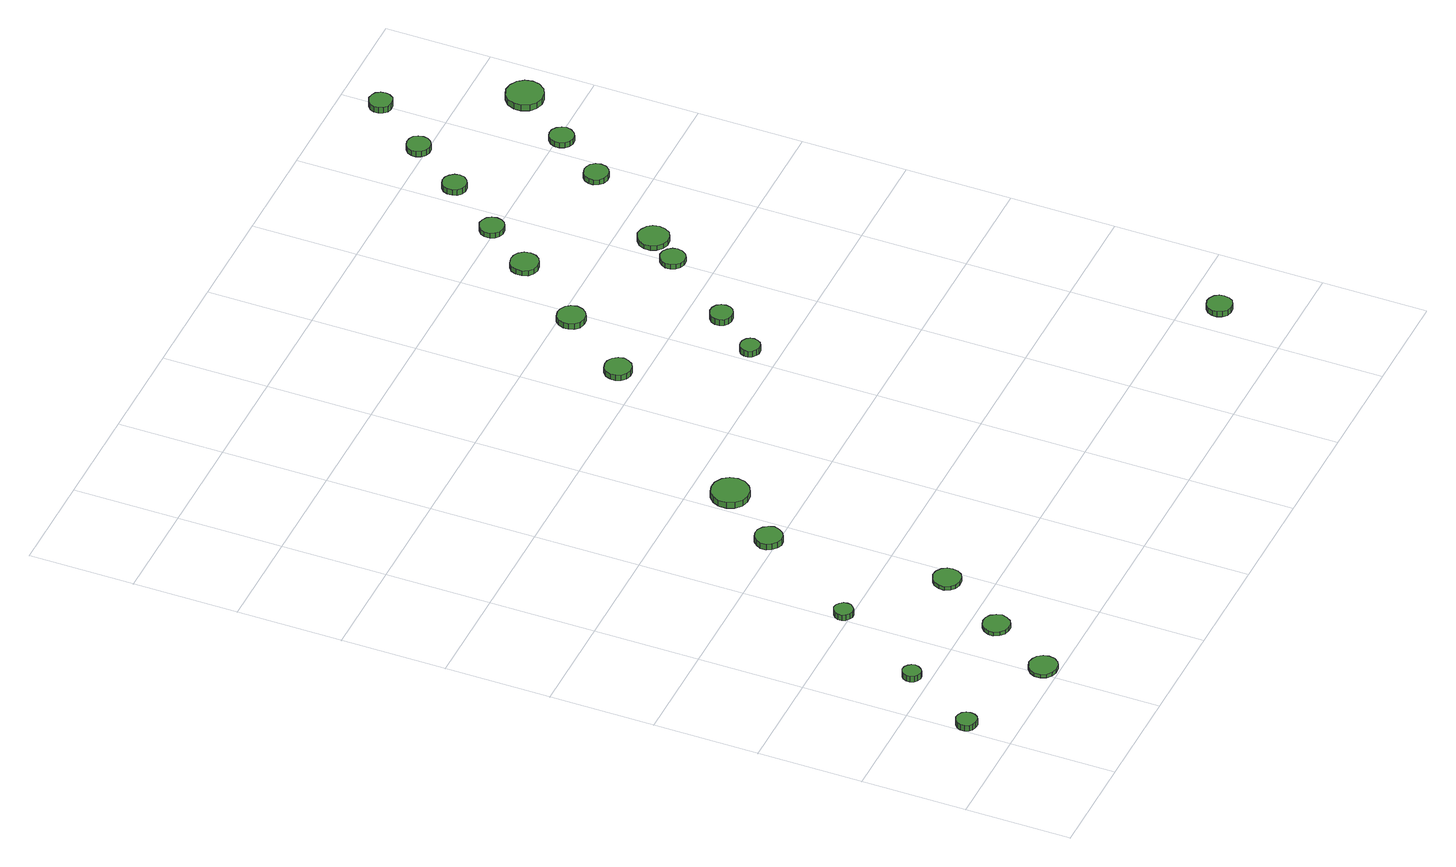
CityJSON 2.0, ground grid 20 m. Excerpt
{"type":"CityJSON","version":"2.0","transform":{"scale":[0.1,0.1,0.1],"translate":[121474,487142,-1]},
"CityObjects":{
"tree1":{"type":"SolitaryVegetationObject","attributes":{"function":"something"},"geometry":[{"type":"MultiSurface","lod":"1","boundaries":[[[0,1,2,3,4,5,6,7,8,9,10,11,12,13,14]],[[15,16,17,18,19,20,21,22,23,24,25,26,27,28,29]],[[0,29,28,1]],[[1,28,27,2]],[[2,27,26,3]],[[3,26,25,4]],[[4,25,24,5]],[[5,24,23,6]],[[6,23,22,7]],[[7,22,21,8]],[[8,21,20,9]],[[9,20,19,10]],[[10,19,18,11]],[[11,18,17,12]],[[12,17,16,13]],[[13,16,15,14]],[[14,15,29,0]]]}]},
"tree2":{"type":"SolitaryVegetationObject","attributes":{"function":"something"},"geometry":[{"type":"MultiSurface","lod":"1","boundaries":[[[30,31,32,33,34,35,36,37,38,39,40,41,42,43,44]],[[45,46,47,48,49,50,51,52,53,54,55,56,57,58,59]],[[30,59,58,31]],[[31,58,57,32]],[[32,57,56,33]],[[33,56,55,34]],[[34,55,54,35]],[[35,54,53,36]],[[36,53,52,37]],[[37,52,51,38]],[[38,51,50,39]],[[39,50,49,40]],[[40,49,48,41]],[[41,48,47,42]],[[42,47,46,43]],[[43,46,45,44]],[[44,45,59,30]]]}]},
"tree3":{"type":"SolitaryVegetationObject","attributes":{"function":"something"},"geometry":[{"type":"MultiSurface","lod":"1","boundaries":[[[60,61,62,63,64,65,66,67,68,69,70,71,72,73,74]],[[75,76,77,78,79,80,81,82,83,84,85,86,87,88,89]],[[60,89,88,61]],[[61,88,87,62]],[[62,87,86,63]],[[63,86,85,64]],[[64,85,84,65]],[[65,84,83,66]],[[66,83,82,67]],[[67,82,81,68]],[[68,81,80,69]],[[69,80,79,70]],[[70,79,78,71]],[[71,78,77,72]],[[72,77,76,73]],[[73,76,75,74]],[[74,75,89,60]]]}]},
"tree4":{"type":"SolitaryVegetationObject","attributes":{"function":"something"},"geometry":[{"type":"MultiSurface","lod":"1","boundaries":[[[90,91,92,93,94,95,96,97,98,99,100,101,102,103,104]],[[105,106,107,108,109,110,111,112,113,114,115,116,117,118,119]],[[90,119,118,91]],[[91,118,117,92]],[[92,117,116,93]],[[93,116,115,94]],[[94,115,114,95]],[[95,114,113,96]],[[96,113,112,97]],[[97,112,111,98]],[[98,111,110,99]],[[99,110,109,100]],[[100,109,108,101]],[[101,108,107,102]],[[102,107,106,103]],[[103,106,105,104]],[[104,105,119,90]]]}]},
"tree5":{"type":"SolitaryVegetationObject","attributes":{"function":"something"},"geometry":[{"type":"MultiSurface","lod":"1","boundaries":[[[120,121,122,123,124,125,126,127,128,129,130,131,132,133,134]],[[135,136,137,138,139,140,141,142,143,144,145,146,147,148,149]],[[120,149,148,121]],[[121,148,147,122]],[[122,147,146,123]],[[123,146,145,124]],[[124,145,144,125]],[[125,144,143,126]],[[126,143,142,127]],[[127,142,141,128]],[[128,141,140,129]],[[129,140,139,130]],[[130,139,138,131]],[[131,138,137,132]],[[132,137,136,133]],[[133,136,135,134]],[[134,135,149,120]]]}]},
"tree6":{"type":"SolitaryVegetationObject","attributes":{"function":"something"},"geometry":[{"type":"MultiSurface","lod":"1","boundaries":[[[150,151,152,153,154,155,156,157,158,159,160,161,162,163,164]],[[165,166,167,168,169,170,171,172,173,174,175,176,177,178,179]],[[150,179,178,151]],[[151,178,177,152]],[[152,177,176,153]],[[153,176,175,154]],[[154,175,174,155]],[[155,174,173,156]],[[156,173,172,157]],[[157,172,171,158]],[[158,171,170,159]],[[159,170,169,160]],[[160,169,168,161]],[[161,168,167,162]],[[162,167,166,163]],[[163,166,165,164]],[[164,165,179,150]]]}]},
"tree7":{"type":"SolitaryVegetationObject","attributes":{"function":"something"},"geometry":[{"type":"MultiSurface","lod":"1","boundaries":[[[180,181,182,183,184,185,186,187,188,189,190,191,192,193,194]],[[195,196,197,198,199,200,201,202,203,204,205,206,207,208,209]],[[180,209,208,181]],[[181,208,207,182]],[[182,207,206,183]],[[183,206,205,184]],[[184,205,204,185]],[[185,204,203,186]],[[186,203,202,187]],[[187,202,201,188]],[[188,201,200,189]],[[189,200,199,190]],[[190,199,198,191]],[[191,198,197,192]],[[192,197,196,193]],[[193,196,195,194]],[[194,195,209,180]]]}]},
"tree8":{"type":"SolitaryVegetationObject","attributes":{"function":"something"},"geometry":[{"type":"MultiSurface","lod":"1","boundaries":[[[210,211,212,213,214,215,216,217,218,219,220,221,222,223,224]],[[225,226,227,228,229,230,231,232,233,234,235,236,237,238,239]],[[210,239,238,211]],[[211,238,237,212]],[[212,237,236,213]],[[213,236,235,214]],[[214,235,234,215]],[[215,234,233,216]],[[216,233,232,217]],[[217,232,231,218]],[[218,231,230,219]],[[219,230,229,220]],[[220,229,228,221]],[[221,228,227,222]],[[222,227,226,223]],[[223,226,225,224]],[[224,225,239,210]]]}]},
"tree9":{"type":"SolitaryVegetationObject","attributes":{"function":"something"},"geometry":[{"type":"MultiSurface","lod":"1","boundaries":[[[240,241,242,243,244,245,246,247,248,249,250,251,252,253,254]],[[255,256,257,258,259,260,261,262,263,264,265,266,267,268,269]],[[240,269,268,241]],[[241,268,267,242]],[[242,267,266,243]],[[243,266,265,244]],[[244,265,264,245]],[[245,264,263,246]],[[246,263,262,247]],[[247,262,261,248]],[[248,261,260,249]],[[249,260,259,250]],[[250,259,258,251]],[[251,258,257,252]],[[252,257,256,253]],[[253,256,255,254]],[[254,255,269,240]]]}]},
"tree10":{"type":"SolitaryVegetationObject","attributes":{"function":"something"},"geometry":[{"type":"MultiSurface","lod":"1","boundaries":[[[270,271,272,273,274,275,276,277,278,279,280,281,282,283,284]],[[285,286,287,288,289,290,291,292,293,294,295,296,297,298,299]],[[270,299,298,271]],[[271,298,297,272]],[[272,297,296,273]],[[273,296,295,274]],[[274,295,294,275]],[[275,294,293,276]],[[276,293,292,277]],[[277,292,291,278]],[[278,291,290,279]],[[279,290,289,280]],[[280,289,288,281]],[[281,288,287,282]],[[282,287,286,283]],[[283,286,285,284]],[[284,285,299,270]]]}]},
"tree11":{"type":"SolitaryVegetationObject","attributes":{"function":"something"},"geometry":[{"type":"MultiSurface","lod":"1","boundaries":[[[300,301,302,303,304,305,306,307,308,309,310,311,312,313,314]],[[315,316,317,318,319,320,321,322,323,324,325,326,327,328,329]],[[300,329,328,301]],[[301,328,327,302]],[[302,327,326,303]],[[303,326,325,304]],[[304,325,324,305]],[[305,324,323,306]],[[306,323,322,307]],[[307,322,321,308]],[[308,321,320,309]],[[309,320,319,310]],[[310,319,318,311]],[[311,318,317,312]],[[312,317,316,313]],[[313,316,315,314]],[[314,315,329,300]]]}]},
"tree12":{"type":"SolitaryVegetationObject","attributes":{"function":"something"},"geometry":[{"type":"MultiSurface","lod":"1","boundaries":[[[330,331,332,333,334,335,336,337,338,339,340,341,342,343,344]],[[345,346,347,348,349,350,351,352,353,354,355,356,357,358,359]],[[330,359,358,331]],[[331,358,357,332]],[[332,357,356,333]],[[333,356,355,334]],[[334,355,354,335]],[[335,354,353,336]],[[336,353,352,337]],[[337,352,351,338]],[[338,351,350,339]],[[339,350,349,340]],[[340,349,348,341]],[[341,348,347,342]],[[342,347,346,343]],[[343,346,345,344]],[[344,345,359,330]]]}]},
"tree13":{"type":"SolitaryVegetationObject","attributes":{"function":"something"},"geometry":[{"type":"MultiSurface","lod":"1","boundaries":[[[360,361,362,363,364,365,366,367,368,369,370,371,372,373,374]],[[375,376,377,378,379,380,381,382,383,384,385,386,387,388,389]],[[360,389,388,361]],[[361,388,387,362]],[[362,387,386,363]],[[363,386,385,364]],[[364,385,384,365]],[[365,384,383,366]],[[366,383,382,367]],[[367,382,381,368]],[[368,381,380,369]],[[369,380,379,370]],[[370,379,378,371]],[[371,378,377,372]],[[372,377,376,373]],[[373,376,375,374]],[[374,375,389,360]]]}]},
"tree14":{"type":"SolitaryVegetationObject","attributes":{"function":"something"},"geometry":[{"type":"MultiSurface","lod":"1","boundaries":[[[390,391,392,393,394,395,396,397,398,399,400,401,402,403,404]],[[405,406,407,408,409,410,411,412,413,414,415,416,417,418,419]],[[390,419,418,391]],[[391,418,417,392]],[[392,417,416,393]],[[393,416,415,394]],[[394,415,414,395]],[[395,414,413,396]],[[396,413,412,397]],[[397,412,411,398]],[[398,411,410,399]],[[399,410,409,400]],[[400,409,408,401]],[[401,408,407,402]],[[402,407,406,403]],[[403,406,405,404]],[[404,405,419,390]]]}]},
"tree15":{"type":"SolitaryVegetationObject","attributes":{"function":"something"},"geometry":[{"type":"MultiSurface","lod":"1","boundaries":[[[420,421,422,423,424,425,426,427,428,429,430,431,432,433,434]],[[435,436,437,438,439,440,441,442,443,444,445,446,447,448,449]],[[420,449,448,421]],[[421,448,447,422]],[[422,447,446,423]],[[423,446,445,424]],[[424,445,444,425]],[[425,444,443,426]],[[426,443,442,427]],[[427,442,441,428]],[[428,441,440,429]],[[429,440,439,430]],[[430,439,438,431]],[[431,438,437,432]],[[432,437,436,433]],[[433,436,435,434]],[[434,435,449,420]]]}]},
"tree16":{"type":"SolitaryVegetationObject","attributes":{"function":"something"},"geometry":[{"type":"MultiSurface","lod":"1","boundaries":[[[450,451,452,453,454,455,456,457,458,459,460,461,462,463,464]],[[465,466,467,468,469,470,471,472,473,474,475,476,477,478,479]],[[450,479,478,451]],[[451,478,477,452]],[[452,477,476,453]],[[453,476,475,454]],[[454,475,474,455]],[[455,474,473,456]],[[456,473,472,457]],[[457,472,471,458]],[[458,471,470,459]],[[459,470,469,460]],[[460,469,468,461]],[[461,468,467,462]],[[462,467,466,463]],[[463,466,465,464]],[[464,465,479,450]]]}]},
"tree17":{"type":"SolitaryVegetationObject","attributes":{"function":"something"},"geometry":[{"type":"MultiSurface","lod":"1","boundaries":[[[480,481,482,483,484,485,486,487,488,489,490,491,492,493,494]],[[495,496,497,498,499,500,501,502,503,504,505,506,507,508,509]],[[480,509,508,481]],[[481,508,507,482]],[[482,507,506,483]],[[483,506,505,484]],[[484,505,504,485]],[[485,504,503,486]],[[486,503,502,487]],[[487,502,501,488]],[[488,501,500,489]],[[489,500,499,490]],[[490,499,498,491]],[[491,498,497,492]],[[492,497,496,493]],[[493,496,495,494]],[[494,495,509,480]]]}]},
"tree18":{"type":"SolitaryVegetationObject","attributes":{"function":"something"},"geometry":[{"type":"MultiSurface","lod":"1","boundaries":[[[510,511,512,513,514,515,516,517,518,519,520,521,522,523,524]],[[525,526,527,528,529,530,531,532,533,534,535,536,537,538,539]],[[510,539,538,511]],[[511,538,537,512]],[[512,537,536,513]],[[513,536,535,514]],[[514,535,534,515]],[[515,534,533,516]],[[516,533,532,517]],[[517,532,531,518]],[[518,531,530,519]],[[519,530,529,520]],[[520,529,528,521]],[[521,528,527,522]],[[522,527,526,523]],[[523,526,525,524]],[[524,525,539,510]]]}]},
"tree19":{"type":"SolitaryVegetationObject","attributes":{"function":"something"},"geometry":[{"type":"MultiSurface","lod":"1","boundaries":[[[540,541,542,543,544,545,546,547,548,549,550,551,552,553,554]],[[555,556,557,558,559,560,561,562,563,564,565,566,567,568,569]],[[540,569,568,541]],[[541,568,567,542]],[[542,567,566,543]],[[543,566,565,544]],[[544,565,564,545]],[[545,564,563,546]],[[546,563,562,547]],[[547,562,561,548]],[[548,561,560,549]],[[549,560,559,550]],[[550,559,558,551]],[[551,558,557,552]],[[552,557,556,553]],[[553,556,555,554]],[[554,555,569,540]]]}]},
"tree20":{"type":"SolitaryVegetationObject","attributes":{"function":"something"},"geometry":[{"type":"MultiSurface","lod":"1","boundaries":[[[570,571,572,573,574,575,576,577,578,579,580,581,582,583,584]],[[585,586,587,588,589,590,591,592,593,594,595,596,597,598,599]],[[570,599,598,571]],[[571,598,597,572]],[[572,597,596,573]],[[573,596,595,574]],[[574,595,594,575]],[[575,594,593,576]],[[576,593,592,577]],[[577,592,591,578]],[[578,591,590,579]],[[579,590,589,580]],[[580,589,588,581]],[[581,588,587,582]],[[582,587,586,583]],[[583,586,585,584]],[[584,585,599,570]]]}]},
"tree21":{"type":"SolitaryVegetationObject","attributes":{"function":"something"},"geometry":[{"type":"MultiSurface","lod":"1","boundaries":[[[600,601,602,603,604,605,606,607,608,609,610,611,612,613,614]],[[615,616,617,618,619,620,621,622,623,624,625,626,627,628,629]],[[600,629,628,601]],[[601,628,627,602]],[[602,627,626,603]],[[603,626,625,604]],[[604,625,624,605]],[[605,624,623,606]],[[606,623,622,607]],[[607,622,621,608]],[[608,621,620,609]],[[609,620,619,610]],[[610,619,618,611]],[[611,618,617,612]],[[612,617,616,613]],[[613,616,615,614]],[[614,615,629,600]]]}]},
"tree22":{"type":"SolitaryVegetationObject","attributes":{"function":"something"},"geometry":[{"type":"MultiSurface","lod":"1","boundaries":[[[630,631,632,633,634,635,636,637,638,639,640,641,642,643,644]],[[645,646,647,648,649,650,651,652,653,654,655,656,657,658,659]],[[630,659,658,631]],[[631,658,657,632]],[[632,657,656,633]],[[633,656,655,634]],[[634,655,654,635]],[[635,654,653,636]],[[636,653,652,637]],[[637,652,651,638]],[[638,651,650,639]],[[639,650,649,640]],[[640,649,648,641]],[[641,648,647,642]],[[642,647,646,643]],[[643,646,645,644]],[[644,645,659,630]]]}]},
"tree23":{"type":"SolitaryVegetationObject","attributes":{"function":"something"},"geometry":[{"type":"MultiSurface","lod":"1","boundaries":[[[660,661,662,663,664,665,666,667,668,669,670,671,672,673,674]],[[675,676,677,678,679,680,681,682,683,684,685,686,687,688,689]],[[660,689,688,661]],[[661,688,687,662]],[[662,687,686,663]],[[663,686,685,664]],[[664,685,684,665]],[[665,684,683,666]],[[666,683,682,667]],[[667,682,681,668]],[[668,681,680,669]],[[669,680,679,670]],[[670,679,678,671]],[[671,678,677,672]],[[672,677,676,673]],[[673,676,675,674]],[[674,675,689,660]]]}]}
},
"vertices":[
[40,94,18],[39,102,18],[34,108,18],[27,112,18],[19,113,18],[11,110,18],[5,105,18],[2,98,18],[2,90,18],[5,82,18],[11,77,18],[19,75,18],[27,75,18],[34,79,18],[39,86,18],[39,86,6],[34,79,6],[27,75,6],[19,75,6],[11,77,6],[5,82,6],[2,90,6],[2,98,6],[5,105,6],[11,110,6],[19,113,6],[27,112,6],[34,108,6],[39,102,6],[40,94,6],
[124,236,18],[122,243,18],[118,248,18],[112,252,18],[105,253,18],[98,250,18],[93,246,18],[90,239,18],[90,232,18],[93,225,18],[98,221,18],[105,218,18],[112,219,18],[118,223,18],[122,229,18],[122,229,6],[118,223,6],[112,219,6],[105,218,6],[98,221,6],[93,225,6],[90,232,6],[90,239,6],[93,246,6],[98,250,6],[105,253,6],[112,252,6],[118,248,6],[122,243,6],[124,236,6],
[244,30,14],[242,41,14],[235,50,14],[226,55,14],[215,57,14],[204,53,14],[196,46,14],[191,36,14],[191,25,14],[196,14,14],[204,7,14],[215,4,14],[226,5,14],[235,10,14],[242,19,14],[242,19,6],[235,10,6],[226,5,6],[215,4,6],[204,7,6],[196,14,6],[191,25,6],[191,36,6],[196,46,6],[204,53,6],[215,57,6],[226,55,6],[235,50,6],[242,41,6],[244,30,6],
[317,152,14],[314,162,14],[308,171,14],[299,176,14],[289,177,14],[279,174,14],[271,167,14],[266,157,14],[266,147,14],[271,137,14],[279,130,14],[289,127,14],[299,128,14],[308,133,14],[314,142,14],[314,142,6],[308,133,6],[299,128,6],[289,127,6],[279,130,6],[271,137,6],[266,147,6],[266,157,6],[271,167,6],[279,174,6],[289,177,6],[299,176,6],[308,171,6],[314,162,6],[317,152,6],
[235,414,18],[234,421,18],[229,427,18],[223,431,18],[216,432,18],[209,429,18],[203,424,18],[200,418,18],[200,410,18],[203,404,18],[209,399,18],[216,396,18],[223,397,18],[229,401,18],[234,407,18],[234,407,6],[229,401,6],[223,397,6],[216,396,6],[209,399,6],[203,404,6],[200,410,6],[200,418,6],[203,424,6],[209,429,6],[216,432,6],[223,431,6],[229,427,6],[234,421,6],[235,414,6],
[401,283,14],[399,293,14],[393,302,14],[383,308,14],[372,309,14],[362,305,14],[354,298,14],[349,288,14],[349,277,14],[354,267,14],[362,260,14],[372,257,14],[383,258,14],[393,263,14],[399,272,14],[399,272,6],[393,263,6],[383,258,6],[372,257,6],[362,260,6],[354,267,6],[349,277,6],[349,288,6],[354,298,6],[362,305,6],[372,309,6],[383,308,6],[393,302,6],[399,293,6],[401,283,6],
[378,616,20],[375,626,20],[369,634,20],[360,640,20],[350,641,20],[340,638,20],[332,630,20],[327,621,20],[327,610,20],[332,601,20],[340,594,20],[350,590,20],[360,591,20],[369,597,20],[375,605,20],[375,605,7],[369,597,7],[360,591,7],[350,590,7],[340,594,7],[332,601,7],[327,610,7],[327,621,7],[332,630,7],[340,638,7],[350,641,7],[360,640,7],[369,634,7],[375,626,7],[378,616,7],
[471,725,25],[468,740,25],[459,752,25],[446,759,25],[432,760,25],[418,756,25],[407,746,25],[401,733,25],[401,718,25],[407,704,25],[418,694,25],[432,690,25],[446,691,25],[459,699,25],[468,711,25],[468,711,12],[459,699,12],[446,691,12],[432,690,12],[418,694,12],[407,704,12],[401,718,12],[401,733,12],[407,746,12],[418,756,12],[432,760,12],[446,759,12],[459,752,12],[468,740,12],[471,725,12],
[705,1045,21],[702,1055,21],[696,1064,21],[687,1069,21],[677,1070,21],[667,1067,21],[659,1060,21],[655,1050,21],[655,1040,21],[659,1030,21],[667,1023,21],[677,1020,21],[687,1021,21],[696,1026,21],[702,1035,21],[702,1035,9],[696,1026,9],[687,1021,9],[677,1020,9],[667,1023,9],[659,1030,9],[655,1040,9],[655,1050,9],[659,1060,9],[667,1067,9],[677,1070,9],[687,1069,9],[696,1064,9],[702,1055,9],[705,1045,9],
[841,853,25],[839,860,25],[835,866,25],[828,870,25],[820,871,25],[813,869,25],[807,864,25],[804,857,25],[804,849,25],[807,842,25],[813,837,25],[820,834,25],[828,835,25],[835,839,25],[839,845,25],[839,845,12],[835,839,12],[828,835,12],[820,834,12],[813,837,12],[807,842,12],[804,849,12],[804,857,12],[807,864,12],[813,869,12],[820,871,12],[828,870,12],[835,866,12],[839,860,12],[841,853,12],
[809,1179,18],[806,1190,18],[800,1198,18],[790,1204,18],[780,1205,18],[769,1202,18],[761,1194,18],[757,1184,18],[757,1174,18],[761,1164,18],[769,1156,18],[780,1153,18],[790,1154,18],[800,1160,18],[806,1168,18],[806,1168,6],[800,1160,6],[790,1154,6],[780,1153,6],[769,1156,6],[761,1164,6],[757,1174,6],[757,1184,6],[761,1194,6],[769,1202,6],[780,1205,6],[790,1204,6],[800,1198,6],[806,1190,6],[809,1179,6],
[914,938,19],[912,947,19],[907,954,19],[899,958,19],[890,959,19],[882,956,19],[875,950,19],[871,942,19],[871,933,19],[875,925,19],[882,919,19],[890,917,19],[899,918,19],[907,922,19],[912,929,19],[912,929,6],[907,922,6],[899,918,6],[890,917,6],[882,919,6],[875,925,6],[871,933,6],[871,942,6],[875,950,6],[882,956,6],[890,959,6],[899,958,6],[907,954,6],[912,947,6],[914,938,6],
[914,1314,17],[912,1325,17],[905,1334,17],[896,1339,17],[885,1340,17],[874,1337,17],[866,1330,17],[862,1320,17],[862,1309,17],[866,1298,17],[874,1291,17],[885,1288,17],[896,1289,17],[905,1294,17],[912,1303,17],[912,1303,6],[905,1294,6],[896,1289,6],[885,1288,6],[874,1291,6],[866,1298,6],[862,1309,6],[862,1320,6],[866,1330,6],[874,1337,6],[885,1340,6],[896,1339,6],[905,1334,6],[912,1325,6],[914,1314,6],
[1279,137,24],[1277,146,24],[1272,154,24],[1263,159,24],[1254,160,24],[1244,157,24],[1237,150,24],[1233,141,24],[1233,132,24],[1237,123,24],[1244,116,24],[1254,113,24],[1263,114,24],[1272,119,24],[1277,127,24],[1277,127,12],[1272,119,12],[1263,114,12],[1254,113,12],[1244,116,12],[1237,123,12],[1233,132,12],[1233,141,12],[1237,150,12],[1244,157,12],[1254,160,12],[1263,159,12],[1272,154,12],[1277,146,12],[1279,137,12],
[1028,1080,16],[1026,1089,16],[1020,1097,16],[1012,1102,16],[1002,1103,16],[993,1100,16],[986,1093,16],[982,1084,16],[982,1075,16],[986,1066,16],[993,1059,16],[1002,1056,16],[1012,1057,16],[1020,1062,16],[1026,1070,16],[1026,1070,6],[1020,1062,6],[1012,1057,6],[1002,1056,6],[993,1059,6],[986,1066,6],[982,1075,6],[982,1084,6],[986,1093,6],[993,1100,6],[1002,1103,6],[1012,1102,6],[1020,1097,6],[1026,1089,6],[1028,1080,6],
[981,1407,17],[979,1416,17],[974,1424,17],[965,1429,17],[956,1430,17],[947,1427,17],[940,1421,17],[936,1412,17],[936,1402,17],[940,1393,17],[947,1387,17],[956,1384,17],[965,1385,17],[974,1390,17],[979,1398,17],[979,1398,6],[974,1390,6],[965,1385,6],[956,1384,6],[947,1387,6],[940,1393,6],[936,1402,6],[936,1412,6],[940,1421,6],[947,1427,6],[956,1430,6],[965,1429,6],[974,1424,6],[979,1416,6],[981,1407,6],
[1073,1134,16],[1071,1146,16],[1064,1155,16],[1053,1161,16],[1041,1163,16],[1030,1159,16],[1021,1151,16],[1016,1140,16],[1016,1128,16],[1021,1117,16],[1030,1109,16],[1041,1105,16],[1053,1106,16],[1064,1112,16],[1071,1122,16],[1071,1122,6],[1064,1112,6],[1053,1106,6],[1041,1105,6],[1030,1109,6],[1021,1117,6],[1016,1128,6],[1016,1140,6],[1021,1151,6],[1030,1159,6],[1041,1163,6],[1053,1161,6],[1064,1155,6],[1071,1146,6],[1073,1134,6],
[1064,1514,18],[1062,1523,18],[1056,1531,18],[1048,1536,18],[1039,1537,18],[1030,1534,18],[1023,1527,18],[1020,1519,18],[1020,1510,18],[1023,1501,18],[1030,1495,18],[1039,1492,18],[1048,1493,18],[1056,1498,18],[1062,1505,18],[1062,1505,6],[1056,1498,6],[1048,1493,6],[1039,1492,6],[1030,1495,6],[1023,1501,6],[1020,1510,6],[1020,1519,6],[1023,1527,6],[1030,1534,6],[1039,1537,6],[1048,1536,6],[1056,1531,6],[1062,1523,6],[1064,1514,6],
[1191,1297,17],[1189,1306,17],[1183,1314,17],[1175,1318,17],[1166,1319,17],[1156,1316,17],[1149,1310,17],[1145,1301,17],[1145,1292,17],[1149,1283,17],[1156,1277,17],[1166,1274,17],[1175,1275,17],[1183,1279,17],[1189,1287,17],[1189,1287,6],[1183,1279,6],[1175,1275,6],[1166,1274,6],[1156,1277,6],[1149,1283,6],[1145,1292,6],[1145,1301,6],[1149,1310,6],[1156,1316,6],[1166,1319,6],[1175,1318,6],[1183,1314,6],[1189,1306,6],[1191,1297,6],
[1137,1615,18],[1135,1624,18],[1130,1632,18],[1122,1636,18],[1113,1637,18],[1104,1634,18],[1097,1628,18],[1093,1620,18],[1093,1611,18],[1097,1602,18],[1104,1596,18],[1113,1593,18],[1122,1594,18],[1130,1599,18],[1135,1606,18],[1135,1606,6],[1130,1599,6],[1122,1594,6],[1113,1593,6],[1104,1596,6],[1097,1602,6],[1093,1611,6],[1093,1620,6],[1097,1628,6],[1104,1634,6],[1113,1637,6],[1122,1636,6],[1130,1632,6],[1135,1624,6],[1137,1615,6],
[1261,1393,17],[1259,1402,17],[1253,1410,17],[1245,1415,17],[1236,1416,17],[1227,1413,17],[1220,1406,17],[1216,1398,17],[1216,1388,17],[1220,1379,17],[1227,1373,17],[1236,1370,17],[1245,1371,17],[1253,1376,17],[1259,1384,17],[1259,1384,6],[1253,1376,6],[1245,1371,6],[1236,1370,6],[1227,1373,6],[1220,1379,6],[1216,1388,6],[1216,1398,6],[1220,1406,6],[1227,1413,6],[1236,1416,6],[1245,1415,6],[1253,1410,6],[1259,1402,6],[1261,1393,6],
[1215,1721,25],[1213,1730,25],[1208,1738,25],[1200,1742,25],[1191,1743,25],[1182,1740,25],[1176,1734,25],[1172,1726,25],[1172,1717,25],[1176,1709,25],[1182,1702,25],[1191,1700,25],[1200,1701,25],[1208,1705,25],[1213,1713,25],[1213,1713,12],[1208,1705,12],[1200,1701,12],[1191,1700,12],[1182,1702,12],[1176,1709,12],[1172,1717,12],[1172,1726,12],[1176,1734,12],[1182,1740,12],[1191,1743,12],[1200,1742,12],[1208,1738,12],[1213,1730,12],[1215,1721,12],
[1354,1498,19],[1351,1512,19],[1342,1524,19],[1329,1531,19],[1315,1533,19],[1301,1528,19],[1290,1519,19],[1284,1505,19],[1284,1491,19],[1290,1477,19],[1301,1468,19],[1315,1463,19],[1329,1465,19],[1342,1472,19],[1351,1484,19],[1351,1484,6],[1342,1472,6],[1329,1465,6],[1315,1463,6],[1301,1468,6],[1290,1477,6],[1284,1491,6],[1284,1505,6],[1290,1519,6],[1301,1528,6],[1315,1533,6],[1329,1531,6],[1342,1524,6],[1351,1512,6],[1354,1498,6]
]}
